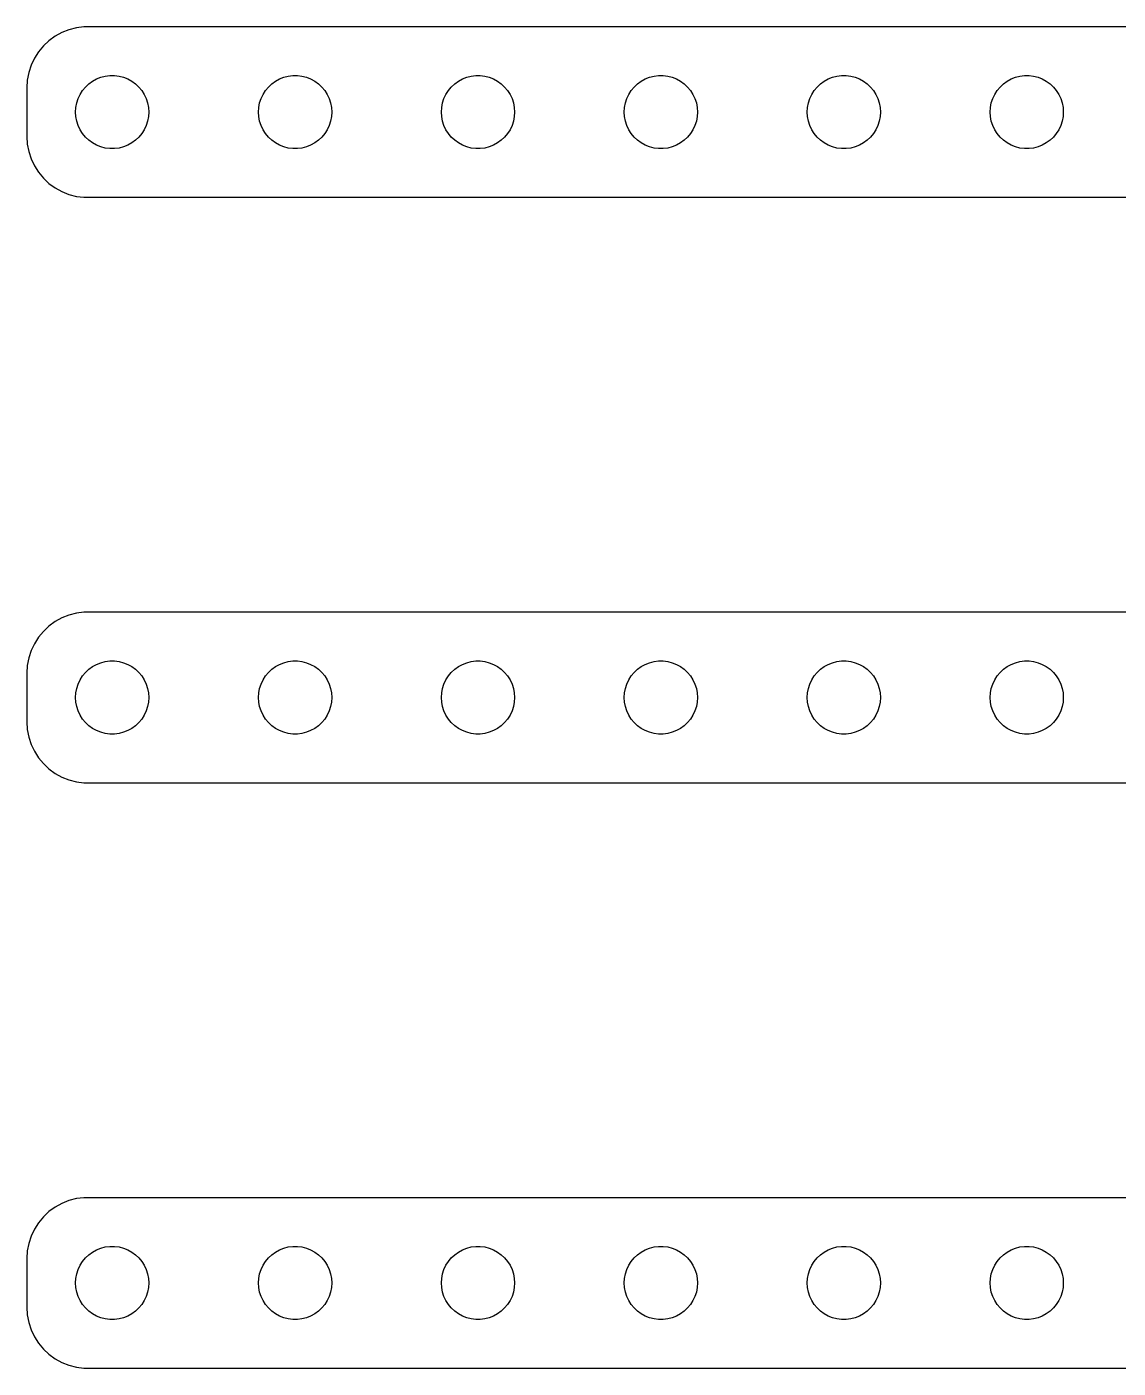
# Model space of a CAD drawing. Header units: metres. Extents: x -45 to 45, y 117 to 219.
# Drawn here: x -44.8 to 0, y 164.5 to 219.5 of the extents above; entities that cross this region are included whole.
import ezdxf

# ---------------------------------------------------------------- set-up
doc = ezdxf.new("R2010")
doc.units = ezdxf.units.M

msp = doc.modelspace()

# ---------------------------------------------------------------- linework, layer by layer
for p, q in [((-42.7184, 219.456), (-43.0225, 219.378)), ((-42.407, 219.495), (-42.7184, 219.456)), ((42.407, 219.495), (-42.407, 219.495)), ((-43.8436, 218.926), (-44.0724, 218.711)), ((-43.5896, 219.111), (-43.8436, 218.926)), ((-43.3144, 219.262), (-43.5896, 219.111)), ((-43.0225, 219.378), (-43.3144, 219.262)), ((-44.2725, 218.469), (-44.4408, 218.204)), ((-44.0724, 218.711), (-44.2725, 218.469)), ((-44.5744, 217.92), (-44.6714, 217.622)), ((-44.4408, 218.204), (-44.5744, 217.92)), ((-44.7303, 217.313), (-44.75, 217)), ((-44.6714, 217.622), (-44.7303, 217.313)), ((-42.2061, 217.156), (-42.0537, 217.266)), ((-42.0537, 217.266), (-41.8887, 217.357)), ((-41.8887, 217.357), (-41.7135, 217.427)), ((-41.7135, 217.427), (-41.5311, 217.473)), ((-41.5311, 217.473), (-41.3442, 217.497)), ((-41.3442, 217.497), (-41.1558, 217.497)), ((-41.1558, 217.497), (-40.9689, 217.473)), ((-40.9689, 217.473), (-40.7865, 217.427)), ((-40.7865, 217.427), (-40.6113, 217.357)), ((-40.6113, 217.357), (-40.4463, 217.266)), ((-40.4463, 217.266), (-40.2939, 217.156)), ((-34.7061, 217.156), (-34.5537, 217.266)), ((-34.5537, 217.266), (-34.3887, 217.357)), ((-34.3887, 217.357), (-34.2135, 217.427)), ((-34.2135, 217.427), (-34.0311, 217.473)), ((-34.0311, 217.473), (-33.8442, 217.497)), ((-33.8442, 217.497), (-33.6558, 217.497)), ((-33.6558, 217.497), (-33.4689, 217.473)), ((-33.4689, 217.473), (-33.2865, 217.427)), ((-33.2865, 217.427), (-33.1113, 217.357)), ((-33.1113, 217.357), (-32.9463, 217.266)), ((-32.9463, 217.266), (-32.7939, 217.156)), ((-27.2061, 217.156), (-27.0537, 217.266)), ((-27.0537, 217.266), (-26.8887, 217.357)), ((-26.8887, 217.357), (-26.7135, 217.427)), ((-26.7135, 217.427), (-26.5311, 217.473)), ((-26.5311, 217.473), (-26.3442, 217.497)), ((-26.3442, 217.497), (-26.1558, 217.497)), ((-26.1558, 217.497), (-25.9689, 217.473)), ((-25.9689, 217.473), (-25.7865, 217.427)), ((-25.7865, 217.427), (-25.6113, 217.357)), ((-25.6113, 217.357), (-25.4463, 217.266)), ((-25.4463, 217.266), (-25.2939, 217.156)), ((-19.7061, 217.156), (-19.5537, 217.266)), ((-19.5537, 217.266), (-19.3887, 217.357)), ((-19.3887, 217.357), (-19.2135, 217.427)), ((-19.2135, 217.427), (-19.0311, 217.473)), ((-19.0311, 217.473), (-18.8442, 217.497)), ((-18.8442, 217.497), (-18.6558, 217.497)), ((-18.6558, 217.497), (-18.4689, 217.473)), ((-18.4689, 217.473), (-18.2865, 217.427)), ((-18.2865, 217.427), (-18.1113, 217.357)), ((-18.1113, 217.357), (-17.9463, 217.266)), ((-17.9463, 217.266), (-17.7939, 217.156)), ((-12.2061, 217.156), (-12.0537, 217.266)), ((-12.0537, 217.266), (-11.8887, 217.357)), ((-11.8887, 217.357), (-11.7135, 217.427)), ((-11.7135, 217.427), (-11.5311, 217.473)), ((-11.5311, 217.473), (-11.3442, 217.497)), ((-11.3442, 217.497), (-11.1558, 217.497)), ((-11.1558, 217.497), (-10.9689, 217.473)), ((-10.9689, 217.473), (-10.7865, 217.427)), ((-10.7865, 217.427), (-10.6113, 217.357)), ((-10.6113, 217.357), (-10.4463, 217.266)), ((-10.4463, 217.266), (-10.2939, 217.156)), ((-4.70613, 217.156), (-4.55373, 217.266)), ((-4.55373, 217.266), (-4.38866, 217.357)), ((-4.38866, 217.357), (-4.21352, 217.427)), ((-4.21352, 217.427), (-4.03107, 217.473)), ((-4.03107, 217.473), (-3.84418, 217.497)), ((-3.84418, 217.497), (-3.65581, 217.497)), ((-3.65581, 217.497), (-3.46892, 217.473)), ((-3.46892, 217.473), (-3.28647, 217.427)), ((-3.28647, 217.427), (-3.11133, 217.357)), ((-3.11133, 217.357), (-2.94626, 217.266)), ((-2.94626, 217.266), (-2.79385, 217.156)), ((-44.75, 217), (-44.75, 215)), ((-42.6447, 216.552), (-42.5645, 216.723)), ((-42.5645, 216.723), (-42.4635, 216.882)), ((-42.4635, 216.882), (-42.3434, 217.027)), ((-42.3434, 217.027), (-42.2061, 217.156)), ((-40.2939, 217.156), (-40.1565, 217.027)), ((-40.1565, 217.027), (-40.0365, 216.882)), ((-40.0365, 216.882), (-39.9355, 216.723)), ((-39.9355, 216.723), (-39.8553, 216.552)), ((-35.1447, 216.552), (-35.0645, 216.723)), ((-35.0645, 216.723), (-34.9635, 216.882)), ((-34.9635, 216.882), (-34.8434, 217.027)), ((-34.8434, 217.027), (-34.7061, 217.156)), ((-32.7939, 217.156), (-32.6565, 217.027)), ((-32.6565, 217.027), (-32.5365, 216.882)), ((-32.5365, 216.882), (-32.4355, 216.723)), ((-32.4355, 216.723), (-32.3553, 216.552)), ((-27.6447, 216.552), (-27.5645, 216.723)), ((-27.5645, 216.723), (-27.4635, 216.882)), ((-27.4635, 216.882), (-27.3434, 217.027)), ((-27.3434, 217.027), (-27.2061, 217.156)), ((-25.2939, 217.156), (-25.1565, 217.027)), ((-25.1565, 217.027), (-25.0365, 216.882)), ((-25.0365, 216.882), (-24.9355, 216.723)), ((-24.9355, 216.723), (-24.8553, 216.552)), ((-20.1447, 216.552), (-20.0645, 216.723)), ((-20.0645, 216.723), (-19.9635, 216.882)), ((-19.9635, 216.882), (-19.8434, 217.027)), ((-19.8434, 217.027), (-19.7061, 217.156)), ((-17.7939, 217.156), (-17.6565, 217.027)), ((-17.6565, 217.027), (-17.5365, 216.882)), ((-17.5365, 216.882), (-17.4355, 216.723)), ((-17.4355, 216.723), (-17.3553, 216.552)), ((-12.6447, 216.552), (-12.5645, 216.723)), ((-12.5645, 216.723), (-12.4635, 216.882)), ((-12.4635, 216.882), (-12.3434, 217.027)), ((-12.3434, 217.027), (-12.2061, 217.156)), ((-10.2939, 217.156), (-10.1565, 217.027)), ((-10.1565, 217.027), (-10.0365, 216.882)), ((-10.0365, 216.882), (-9.93553, 216.723)), ((-9.93553, 216.723), (-9.85533, 216.552)), ((-5.14465, 216.552), (-5.06445, 216.723)), ((-5.06445, 216.723), (-4.96352, 216.882)), ((-4.96352, 216.882), (-4.84344, 217.027)), ((-4.84344, 217.027), (-4.70613, 217.156)), ((-2.79385, 217.156), (-2.65654, 217.027)), ((-2.65654, 217.027), (-2.53647, 216.882)), ((-2.53647, 216.882), (-2.43553, 216.723)), ((-2.43553, 216.723), (-2.35533, 216.552)), ((-42.75, 216), (-42.7382, 216.188)), ((-42.7382, 216.188), (-42.7029, 216.373)), ((-42.7029, 216.373), (-42.6447, 216.552)), ((-39.8553, 216.552), (-39.7971, 216.373)), ((-39.7971, 216.373), (-39.7618, 216.188)), ((-39.7618, 216.188), (-39.75, 216)), ((-35.25, 216), (-35.2382, 216.188)), ((-35.2382, 216.188), (-35.2029, 216.373)), ((-35.2029, 216.373), (-35.1447, 216.552)), ((-32.3553, 216.552), (-32.2971, 216.373)), ((-32.2971, 216.373), (-32.2618, 216.188)), ((-32.2618, 216.188), (-32.25, 216)), ((-27.75, 216), (-27.7382, 216.188)), ((-27.7382, 216.188), (-27.7029, 216.373)), ((-27.7029, 216.373), (-27.6447, 216.552)), ((-24.8553, 216.552), (-24.7971, 216.373)), ((-24.7971, 216.373), (-24.7618, 216.188)), ((-24.7618, 216.188), (-24.75, 216)), ((-20.25, 216), (-20.2382, 216.188)), ((-20.2382, 216.188), (-20.2029, 216.373)), ((-20.2029, 216.373), (-20.1447, 216.552)), ((-17.3553, 216.552), (-17.2971, 216.373)), ((-17.2971, 216.373), (-17.2618, 216.188)), ((-17.2618, 216.188), (-17.25, 216)), ((-12.75, 216), (-12.7382, 216.188)), ((-12.7382, 216.188), (-12.7029, 216.373)), ((-12.7029, 216.373), (-12.6447, 216.552)), ((-9.85533, 216.552), (-9.79712, 216.373)), ((-9.79712, 216.373), (-9.76183, 216.188)), ((-9.76183, 216.188), (-9.75, 216)), ((-5.25, 216), (-5.23816, 216.188)), ((-5.23816, 216.188), (-5.20287, 216.373)), ((-5.20287, 216.373), (-5.14465, 216.552)), ((-2.35533, 216.552), (-2.29712, 216.373)), ((-2.29712, 216.373), (-2.26183, 216.188)), ((-2.26183, 216.188), (-2.25, 216)), ((-42.7382, 215.812), (-42.75, 216)), ((-42.7029, 215.627), (-42.7382, 215.812)), ((-42.6447, 215.448), (-42.7029, 215.627)), ((-39.7971, 215.627), (-39.8553, 215.448)), ((-39.7618, 215.812), (-39.7971, 215.627)), ((-39.75, 216), (-39.7618, 215.812)), ((-35.2382, 215.812), (-35.25, 216)), ((-35.2029, 215.627), (-35.2382, 215.812)), ((-35.1447, 215.448), (-35.2029, 215.627)), ((-32.2971, 215.627), (-32.3553, 215.448)), ((-32.2618, 215.812), (-32.2971, 215.627)), ((-32.25, 216), (-32.2618, 215.812)), ((-27.7382, 215.812), (-27.75, 216)), ((-27.7029, 215.627), (-27.7382, 215.812)), ((-27.6447, 215.448), (-27.7029, 215.627)), ((-24.7971, 215.627), (-24.8553, 215.448)), ((-24.7618, 215.812), (-24.7971, 215.627)), ((-24.75, 216), (-24.7618, 215.812)), ((-20.2382, 215.812), (-20.25, 216)), ((-20.2029, 215.627), (-20.2382, 215.812)), ((-20.1447, 215.448), (-20.2029, 215.627)), ((-17.2971, 215.627), (-17.3553, 215.448)), ((-17.2618, 215.812), (-17.2971, 215.627)), ((-17.25, 216), (-17.2618, 215.812)), ((-12.7382, 215.812), (-12.75, 216)), ((-12.7029, 215.627), (-12.7382, 215.812)), ((-12.6447, 215.448), (-12.7029, 215.627)), ((-9.79712, 215.627), (-9.85533, 215.448)), ((-9.76183, 215.812), (-9.79712, 215.627)), ((-9.75, 216), (-9.76183, 215.812)), ((-5.23816, 215.812), (-5.25, 216)), ((-5.20287, 215.627), (-5.23816, 215.812)), ((-5.14465, 215.448), (-5.20287, 215.627)), ((-2.29712, 215.627), (-2.35533, 215.448)), ((-2.26183, 215.812), (-2.29712, 215.627)), ((-2.25, 216), (-2.26183, 215.812)), ((-42.5645, 215.277), (-42.6447, 215.448)), ((-42.4635, 215.118), (-42.5645, 215.277)), ((-42.3434, 214.973), (-42.4635, 215.118)), ((-40.0365, 215.118), (-40.1565, 214.973)), ((-39.9355, 215.277), (-40.0365, 215.118)), ((-39.8553, 215.448), (-39.9355, 215.277)), ((-35.0645, 215.277), (-35.1447, 215.448)), ((-34.9635, 215.118), (-35.0645, 215.277)), ((-34.8434, 214.973), (-34.9635, 215.118)), ((-32.5365, 215.118), (-32.6565, 214.973)), ((-32.4355, 215.277), (-32.5365, 215.118)), ((-32.3553, 215.448), (-32.4355, 215.277)), ((-27.5645, 215.277), (-27.6447, 215.448)), ((-27.4635, 215.118), (-27.5645, 215.277)), ((-27.3434, 214.973), (-27.4635, 215.118)), ((-25.0365, 215.118), (-25.1565, 214.973)), ((-24.9355, 215.277), (-25.0365, 215.118)), ((-24.8553, 215.448), (-24.9355, 215.277)), ((-20.0645, 215.277), (-20.1447, 215.448)), ((-19.9635, 215.118), (-20.0645, 215.277)), ((-19.8434, 214.973), (-19.9635, 215.118)), ((-17.5365, 215.118), (-17.6565, 214.973)), ((-17.4355, 215.277), (-17.5365, 215.118)), ((-17.3553, 215.448), (-17.4355, 215.277)), ((-12.5645, 215.277), (-12.6447, 215.448)), ((-12.4635, 215.118), (-12.5645, 215.277)), ((-12.3434, 214.973), (-12.4635, 215.118)), ((-10.0365, 215.118), (-10.1565, 214.973)), ((-9.93553, 215.277), (-10.0365, 215.118)), ((-9.85533, 215.448), (-9.93553, 215.277)), ((-5.06445, 215.277), (-5.14465, 215.448)), ((-4.96352, 215.118), (-5.06445, 215.277)), ((-4.84344, 214.973), (-4.96352, 215.118)), ((-2.53647, 215.118), (-2.65654, 214.973)), ((-2.43553, 215.277), (-2.53647, 215.118)), ((-2.35533, 215.448), (-2.43553, 215.277)), ((-44.75, 215), (-44.7303, 214.687)), ((-44.7303, 214.687), (-44.6714, 214.378)), ((-42.2061, 214.844), (-42.3434, 214.973)), ((-42.0537, 214.734), (-42.2061, 214.844)), ((-41.8887, 214.643), (-42.0537, 214.734)), ((-41.7135, 214.573), (-41.8887, 214.643)), ((-41.5311, 214.527), (-41.7135, 214.573)), ((-41.3442, 214.503), (-41.5311, 214.527)), ((-41.1558, 214.503), (-41.3442, 214.503)), ((-40.9689, 214.527), (-41.1558, 214.503)), ((-40.7865, 214.573), (-40.9689, 214.527)), ((-40.6113, 214.643), (-40.7865, 214.573)), ((-40.4463, 214.734), (-40.6113, 214.643)), ((-40.2939, 214.844), (-40.4463, 214.734)), ((-40.1565, 214.973), (-40.2939, 214.844)), ((-34.7061, 214.844), (-34.8434, 214.973)), ((-34.5537, 214.734), (-34.7061, 214.844)), ((-34.3887, 214.643), (-34.5537, 214.734)), ((-34.2135, 214.573), (-34.3887, 214.643)), ((-34.0311, 214.527), (-34.2135, 214.573)), ((-33.8442, 214.503), (-34.0311, 214.527)), ((-33.6558, 214.503), (-33.8442, 214.503)), ((-33.4689, 214.527), (-33.6558, 214.503)), ((-33.2865, 214.573), (-33.4689, 214.527)), ((-33.1113, 214.643), (-33.2865, 214.573)), ((-32.9463, 214.734), (-33.1113, 214.643)), ((-32.7939, 214.844), (-32.9463, 214.734)), ((-32.6565, 214.973), (-32.7939, 214.844)), ((-27.2061, 214.844), (-27.3434, 214.973)), ((-27.0537, 214.734), (-27.2061, 214.844)), ((-26.8887, 214.643), (-27.0537, 214.734)), ((-26.7135, 214.573), (-26.8887, 214.643)), ((-26.5311, 214.527), (-26.7135, 214.573)), ((-26.3442, 214.503), (-26.5311, 214.527)), ((-26.1558, 214.503), (-26.3442, 214.503)), ((-25.9689, 214.527), (-26.1558, 214.503)), ((-25.7865, 214.573), (-25.9689, 214.527)), ((-25.6113, 214.643), (-25.7865, 214.573)), ((-25.4463, 214.734), (-25.6113, 214.643)), ((-25.2939, 214.844), (-25.4463, 214.734)), ((-25.1565, 214.973), (-25.2939, 214.844)), ((-19.7061, 214.844), (-19.8434, 214.973)), ((-19.5537, 214.734), (-19.7061, 214.844)), ((-19.3887, 214.643), (-19.5537, 214.734)), ((-19.2135, 214.573), (-19.3887, 214.643)), ((-19.0311, 214.527), (-19.2135, 214.573)), ((-18.8442, 214.503), (-19.0311, 214.527)), ((-18.6558, 214.503), (-18.8442, 214.503)), ((-18.4689, 214.527), (-18.6558, 214.503)), ((-18.2865, 214.573), (-18.4689, 214.527)), ((-18.1113, 214.643), (-18.2865, 214.573)), ((-17.9463, 214.734), (-18.1113, 214.643)), ((-17.7939, 214.844), (-17.9463, 214.734)), ((-17.6565, 214.973), (-17.7939, 214.844)), ((-12.2061, 214.844), (-12.3434, 214.973)), ((-12.0537, 214.734), (-12.2061, 214.844)), ((-11.8887, 214.643), (-12.0537, 214.734)), ((-11.7135, 214.573), (-11.8887, 214.643)), ((-11.5311, 214.527), (-11.7135, 214.573)), ((-11.3442, 214.503), (-11.5311, 214.527)), ((-11.1558, 214.503), (-11.3442, 214.503)), ((-10.9689, 214.527), (-11.1558, 214.503)), ((-10.7865, 214.573), (-10.9689, 214.527)), ((-10.6113, 214.643), (-10.7865, 214.573)), ((-10.4463, 214.734), (-10.6113, 214.643)), ((-10.2939, 214.844), (-10.4463, 214.734)), ((-10.1565, 214.973), (-10.2939, 214.844)), ((-4.70613, 214.844), (-4.84344, 214.973)), ((-4.55373, 214.734), (-4.70613, 214.844)), ((-4.38866, 214.643), (-4.55373, 214.734)), ((-4.21352, 214.573), (-4.38866, 214.643)), ((-4.03107, 214.527), (-4.21352, 214.573)), ((-3.84418, 214.503), (-4.03107, 214.527)), ((-3.65581, 214.503), (-3.84418, 214.503)), ((-3.46892, 214.527), (-3.65581, 214.503)), ((-3.28647, 214.573), (-3.46892, 214.527)), ((-3.11133, 214.643), (-3.28647, 214.573)), ((-2.94626, 214.734), (-3.11133, 214.643)), ((-2.79385, 214.844), (-2.94626, 214.734)), ((-2.65654, 214.973), (-2.79385, 214.844)), ((-44.6714, 214.378), (-44.5744, 214.08)), ((-44.5744, 214.08), (-44.4408, 213.796)), ((-44.4408, 213.796), (-44.2725, 213.531)), ((-44.2725, 213.531), (-44.0724, 213.289)), ((-44.0724, 213.289), (-43.8436, 213.074)), ((-43.8436, 213.074), (-43.5896, 212.889)), ((-43.5896, 212.889), (-43.3144, 212.738)), ((-43.3144, 212.738), (-43.0225, 212.622)), ((-43.0225, 212.622), (-42.7184, 212.544)), ((-42.7184, 212.544), (-42.407, 212.505)), ((-42.407, 212.505), (42.407, 212.505)), ((-43.3144, 195.262), (-43.5896, 195.111)), ((-43.0225, 195.378), (-43.3144, 195.262)), ((-42.7184, 195.456), (-43.0225, 195.378)), ((-42.407, 195.495), (-42.7184, 195.456)), ((42.407, 195.495), (-42.407, 195.495)), ((-44.0724, 194.711), (-44.2725, 194.469)), ((-43.8436, 194.926), (-44.0724, 194.711)), ((-43.5896, 195.111), (-43.8436, 194.926)), ((-44.4408, 194.204), (-44.5744, 193.92)), ((-44.2725, 194.469), (-44.4408, 194.204)), ((-44.6714, 193.622), (-44.7303, 193.313)), ((-44.5744, 193.92), (-44.6714, 193.622)), ((-44.7303, 193.313), (-44.75, 193)), ((-42.4635, 192.882), (-42.3434, 193.027)), ((-42.3434, 193.027), (-42.2061, 193.156)), ((-42.2061, 193.156), (-42.0537, 193.266)), ((-42.0537, 193.266), (-41.8887, 193.357)), ((-41.8887, 193.357), (-41.7135, 193.427)), ((-41.7135, 193.427), (-41.5311, 193.473)), ((-41.5311, 193.473), (-41.3442, 193.497)), ((-41.3442, 193.497), (-41.1558, 193.497)), ((-41.1558, 193.497), (-40.9689, 193.473)), ((-40.9689, 193.473), (-40.7865, 193.427)), ((-40.7865, 193.427), (-40.6113, 193.357)), ((-40.6113, 193.357), (-40.4463, 193.266)), ((-40.4463, 193.266), (-40.2939, 193.156)), ((-40.2939, 193.156), (-40.1565, 193.027)), ((-40.1565, 193.027), (-40.0365, 192.882)), ((-34.9635, 192.882), (-34.8434, 193.027)), ((-34.8434, 193.027), (-34.7061, 193.156)), ((-34.7061, 193.156), (-34.5537, 193.266)), ((-34.5537, 193.266), (-34.3887, 193.357)), ((-34.3887, 193.357), (-34.2135, 193.427)), ((-34.2135, 193.427), (-34.0311, 193.473)), ((-34.0311, 193.473), (-33.8442, 193.497)), ((-33.8442, 193.497), (-33.6558, 193.497)), ((-33.6558, 193.497), (-33.4689, 193.473)), ((-33.4689, 193.473), (-33.2865, 193.427)), ((-33.2865, 193.427), (-33.1113, 193.357)), ((-33.1113, 193.357), (-32.9463, 193.266)), ((-32.9463, 193.266), (-32.7939, 193.156)), ((-32.7939, 193.156), (-32.6565, 193.027)), ((-32.6565, 193.027), (-32.5365, 192.882)), ((-27.4635, 192.882), (-27.3434, 193.027)), ((-27.3434, 193.027), (-27.2061, 193.156)), ((-27.2061, 193.156), (-27.0537, 193.266)), ((-27.0537, 193.266), (-26.8887, 193.357)), ((-26.8887, 193.357), (-26.7135, 193.427)), ((-26.7135, 193.427), (-26.5311, 193.473)), ((-26.5311, 193.473), (-26.3442, 193.497)), ((-26.3442, 193.497), (-26.1558, 193.497)), ((-26.1558, 193.497), (-25.9689, 193.473)), ((-25.9689, 193.473), (-25.7865, 193.427)), ((-25.7865, 193.427), (-25.6113, 193.357)), ((-25.6113, 193.357), (-25.4463, 193.266)), ((-25.4463, 193.266), (-25.2939, 193.156)), ((-25.2939, 193.156), (-25.1565, 193.027)), ((-25.1565, 193.027), (-25.0365, 192.882)), ((-19.9635, 192.882), (-19.8434, 193.027)), ((-19.8434, 193.027), (-19.7061, 193.156)), ((-19.7061, 193.156), (-19.5537, 193.266)), ((-19.5537, 193.266), (-19.3887, 193.357)), ((-19.3887, 193.357), (-19.2135, 193.427)), ((-19.2135, 193.427), (-19.0311, 193.473)), ((-19.0311, 193.473), (-18.8442, 193.497)), ((-18.8442, 193.497), (-18.6558, 193.497)), ((-18.6558, 193.497), (-18.4689, 193.473)), ((-18.4689, 193.473), (-18.2865, 193.427)), ((-18.2865, 193.427), (-18.1113, 193.357)), ((-18.1113, 193.357), (-17.9463, 193.266)), ((-17.9463, 193.266), (-17.7939, 193.156)), ((-17.7939, 193.156), (-17.6565, 193.027)), ((-17.6565, 193.027), (-17.5365, 192.882)), ((-12.4635, 192.882), (-12.3434, 193.027)), ((-12.3434, 193.027), (-12.2061, 193.156)), ((-12.2061, 193.156), (-12.0537, 193.266)), ((-12.0537, 193.266), (-11.8887, 193.357)), ((-11.8887, 193.357), (-11.7135, 193.427)), ((-11.7135, 193.427), (-11.5311, 193.473)), ((-11.5311, 193.473), (-11.3442, 193.497)), ((-11.3442, 193.497), (-11.1558, 193.497)), ((-11.1558, 193.497), (-10.9689, 193.473)), ((-10.9689, 193.473), (-10.7865, 193.427)), ((-10.7865, 193.427), (-10.6113, 193.357)), ((-10.6113, 193.357), (-10.4463, 193.266)), ((-10.4463, 193.266), (-10.2939, 193.156)), ((-10.2939, 193.156), (-10.1565, 193.027)), ((-10.1565, 193.027), (-10.0365, 192.882)), ((-4.96352, 192.882), (-4.84344, 193.027)), ((-4.84344, 193.027), (-4.70613, 193.156)), ((-4.70613, 193.156), (-4.55373, 193.266)), ((-4.55373, 193.266), (-4.38866, 193.357)), ((-4.38866, 193.357), (-4.21352, 193.427)), ((-4.21352, 193.427), (-4.03107, 193.473)), ((-4.03107, 193.473), (-3.84418, 193.497)), ((-3.84418, 193.497), (-3.65581, 193.497)), ((-3.65581, 193.497), (-3.46892, 193.473)), ((-3.46892, 193.473), (-3.28647, 193.427)), ((-3.28647, 193.427), (-3.11133, 193.357)), ((-3.11133, 193.357), (-2.94626, 193.266)), ((-2.94626, 193.266), (-2.79385, 193.156)), ((-2.79385, 193.156), (-2.65654, 193.027)), ((-2.65654, 193.027), (-2.53647, 192.882)), ((-44.75, 193), (-44.75, 191)), ((-42.7029, 192.373), (-42.6447, 192.552)), ((-42.6447, 192.552), (-42.5645, 192.723)), ((-42.5645, 192.723), (-42.4635, 192.882)), ((-40.0365, 192.882), (-39.9355, 192.723)), ((-39.9355, 192.723), (-39.8553, 192.552)), ((-39.8553, 192.552), (-39.7971, 192.373)), ((-35.2029, 192.373), (-35.1447, 192.552)), ((-35.1447, 192.552), (-35.0645, 192.723)), ((-35.0645, 192.723), (-34.9635, 192.882)), ((-32.5365, 192.882), (-32.4355, 192.723)), ((-32.4355, 192.723), (-32.3553, 192.552)), ((-32.3553, 192.552), (-32.2971, 192.373)), ((-27.7029, 192.373), (-27.6447, 192.552)), ((-27.6447, 192.552), (-27.5645, 192.723)), ((-27.5645, 192.723), (-27.4635, 192.882)), ((-25.0365, 192.882), (-24.9355, 192.723)), ((-24.9355, 192.723), (-24.8553, 192.552)), ((-24.8553, 192.552), (-24.7971, 192.373)), ((-20.2029, 192.373), (-20.1447, 192.552)), ((-20.1447, 192.552), (-20.0645, 192.723)), ((-20.0645, 192.723), (-19.9635, 192.882)), ((-17.5365, 192.882), (-17.4355, 192.723)), ((-17.4355, 192.723), (-17.3553, 192.552)), ((-17.3553, 192.552), (-17.2971, 192.373)), ((-12.7029, 192.373), (-12.6447, 192.552)), ((-12.6447, 192.552), (-12.5645, 192.723)), ((-12.5645, 192.723), (-12.4635, 192.882)), ((-10.0365, 192.882), (-9.93553, 192.723)), ((-9.93553, 192.723), (-9.85533, 192.552)), ((-9.85533, 192.552), (-9.79712, 192.373)), ((-5.20287, 192.373), (-5.14465, 192.552)), ((-5.14465, 192.552), (-5.06445, 192.723)), ((-5.06445, 192.723), (-4.96352, 192.882)), ((-2.53647, 192.882), (-2.43553, 192.723)), ((-2.43553, 192.723), (-2.35533, 192.552)), ((-2.35533, 192.552), (-2.29712, 192.373)), ((-42.75, 192), (-42.7382, 192.188)), ((-42.7382, 191.812), (-42.75, 192)), ((-42.7382, 192.188), (-42.7029, 192.373)), ((-39.7971, 192.373), (-39.7618, 192.188)), ((-39.7618, 192.188), (-39.75, 192)), ((-39.75, 192), (-39.7618, 191.812)), ((-35.25, 192), (-35.2382, 192.188)), ((-35.2382, 191.812), (-35.25, 192)), ((-35.2382, 192.188), (-35.2029, 192.373)), ((-32.2971, 192.373), (-32.2618, 192.188)), ((-32.2618, 192.188), (-32.25, 192)), ((-32.25, 192), (-32.2618, 191.812)), ((-27.75, 192), (-27.7382, 192.188)), ((-27.7382, 191.812), (-27.75, 192)), ((-27.7382, 192.188), (-27.7029, 192.373)), ((-24.7971, 192.373), (-24.7618, 192.188)), ((-24.7618, 192.188), (-24.75, 192)), ((-24.75, 192), (-24.7618, 191.812)), ((-20.25, 192), (-20.2382, 192.188)), ((-20.2382, 191.812), (-20.25, 192)), ((-20.2382, 192.188), (-20.2029, 192.373)), ((-17.2971, 192.373), (-17.2618, 192.188)), ((-17.2618, 192.188), (-17.25, 192)), ((-17.25, 192), (-17.2618, 191.812)), ((-12.75, 192), (-12.7382, 192.188)), ((-12.7382, 191.812), (-12.75, 192)), ((-12.7382, 192.188), (-12.7029, 192.373)), ((-9.79712, 192.373), (-9.76183, 192.188)), ((-9.76183, 192.188), (-9.75, 192)), ((-9.75, 192), (-9.76183, 191.812)), ((-5.25, 192), (-5.23816, 192.188)), ((-5.23816, 191.812), (-5.25, 192)), ((-5.23816, 192.188), (-5.20287, 192.373)), ((-2.29712, 192.373), (-2.26183, 192.188)), ((-2.26183, 192.188), (-2.25, 192)), ((-2.25, 192), (-2.26183, 191.812)), ((-42.7029, 191.627), (-42.7382, 191.812)), ((-42.6447, 191.448), (-42.7029, 191.627)), ((-42.5645, 191.277), (-42.6447, 191.448)), ((-39.8553, 191.448), (-39.9355, 191.277)), ((-39.7971, 191.627), (-39.8553, 191.448)), ((-39.7618, 191.812), (-39.7971, 191.627)), ((-35.2029, 191.627), (-35.2382, 191.812)), ((-35.1447, 191.448), (-35.2029, 191.627)), ((-35.0645, 191.277), (-35.1447, 191.448)), ((-32.3553, 191.448), (-32.4355, 191.277)), ((-32.2971, 191.627), (-32.3553, 191.448)), ((-32.2618, 191.812), (-32.2971, 191.627)), ((-27.7029, 191.627), (-27.7382, 191.812)), ((-27.6447, 191.448), (-27.7029, 191.627)), ((-27.5645, 191.277), (-27.6447, 191.448)), ((-24.8553, 191.448), (-24.9355, 191.277)), ((-24.7971, 191.627), (-24.8553, 191.448)), ((-24.7618, 191.812), (-24.7971, 191.627)), ((-20.2029, 191.627), (-20.2382, 191.812)), ((-20.1447, 191.448), (-20.2029, 191.627)), ((-20.0645, 191.277), (-20.1447, 191.448)), ((-17.3553, 191.448), (-17.4355, 191.277)), ((-17.2971, 191.627), (-17.3553, 191.448)), ((-17.2618, 191.812), (-17.2971, 191.627)), ((-12.7029, 191.627), (-12.7382, 191.812)), ((-12.6447, 191.448), (-12.7029, 191.627)), ((-12.5645, 191.277), (-12.6447, 191.448)), ((-9.85533, 191.448), (-9.93553, 191.277)), ((-9.79712, 191.627), (-9.85533, 191.448)), ((-9.76183, 191.812), (-9.79712, 191.627)), ((-5.20287, 191.627), (-5.23816, 191.812)), ((-5.14465, 191.448), (-5.20287, 191.627)), ((-5.06445, 191.277), (-5.14465, 191.448)), ((-2.35533, 191.448), (-2.43553, 191.277)), ((-2.29712, 191.627), (-2.35533, 191.448)), ((-2.26183, 191.812), (-2.29712, 191.627)), ((-44.75, 191), (-44.7303, 190.687)), ((-42.4635, 191.118), (-42.5645, 191.277)), ((-42.3434, 190.973), (-42.4635, 191.118)), ((-42.2061, 190.844), (-42.3434, 190.973)), ((-42.0537, 190.734), (-42.2061, 190.844)), ((-40.2939, 190.844), (-40.4463, 190.734)), ((-40.1565, 190.973), (-40.2939, 190.844)), ((-40.0365, 191.118), (-40.1565, 190.973)), ((-39.9355, 191.277), (-40.0365, 191.118)), ((-34.9635, 191.118), (-35.0645, 191.277)), ((-34.8434, 190.973), (-34.9635, 191.118)), ((-34.7061, 190.844), (-34.8434, 190.973)), ((-34.5537, 190.734), (-34.7061, 190.844)), ((-32.7939, 190.844), (-32.9463, 190.734)), ((-32.6565, 190.973), (-32.7939, 190.844)), ((-32.5365, 191.118), (-32.6565, 190.973)), ((-32.4355, 191.277), (-32.5365, 191.118)), ((-27.4635, 191.118), (-27.5645, 191.277)), ((-27.3434, 190.973), (-27.4635, 191.118)), ((-27.2061, 190.844), (-27.3434, 190.973)), ((-27.0537, 190.734), (-27.2061, 190.844)), ((-25.2939, 190.844), (-25.4463, 190.734)), ((-25.1565, 190.973), (-25.2939, 190.844)), ((-25.0365, 191.118), (-25.1565, 190.973)), ((-24.9355, 191.277), (-25.0365, 191.118)), ((-19.9635, 191.118), (-20.0645, 191.277)), ((-19.8434, 190.973), (-19.9635, 191.118)), ((-19.7061, 190.844), (-19.8434, 190.973)), ((-19.5537, 190.734), (-19.7061, 190.844)), ((-17.7939, 190.844), (-17.9463, 190.734)), ((-17.6565, 190.973), (-17.7939, 190.844)), ((-17.5365, 191.118), (-17.6565, 190.973)), ((-17.4355, 191.277), (-17.5365, 191.118)), ((-12.4635, 191.118), (-12.5645, 191.277)), ((-12.3434, 190.973), (-12.4635, 191.118)), ((-12.2061, 190.844), (-12.3434, 190.973)), ((-12.0537, 190.734), (-12.2061, 190.844)), ((-10.2939, 190.844), (-10.4463, 190.734)), ((-10.1565, 190.973), (-10.2939, 190.844)), ((-10.0365, 191.118), (-10.1565, 190.973)), ((-9.93553, 191.277), (-10.0365, 191.118)), ((-4.96352, 191.118), (-5.06445, 191.277)), ((-4.84344, 190.973), (-4.96352, 191.118)), ((-4.70613, 190.844), (-4.84344, 190.973)), ((-4.55373, 190.734), (-4.70613, 190.844)), ((-2.79385, 190.844), (-2.94626, 190.734)), ((-2.65654, 190.973), (-2.79385, 190.844)), ((-2.53647, 191.118), (-2.65654, 190.973)), ((-2.43553, 191.277), (-2.53647, 191.118)), ((-44.7303, 190.687), (-44.6714, 190.378)), ((-44.6714, 190.378), (-44.5744, 190.08)), ((-41.8887, 190.643), (-42.0537, 190.734)), ((-41.7135, 190.573), (-41.8887, 190.643)), ((-41.5311, 190.527), (-41.7135, 190.573)), ((-41.3442, 190.503), (-41.5311, 190.527)), ((-41.1558, 190.503), (-41.3442, 190.503)), ((-40.9689, 190.527), (-41.1558, 190.503)), ((-40.7865, 190.573), (-40.9689, 190.527)), ((-40.6113, 190.643), (-40.7865, 190.573)), ((-40.4463, 190.734), (-40.6113, 190.643)), ((-34.3887, 190.643), (-34.5537, 190.734)), ((-34.2135, 190.573), (-34.3887, 190.643)), ((-34.0311, 190.527), (-34.2135, 190.573)), ((-33.8442, 190.503), (-34.0311, 190.527)), ((-33.6558, 190.503), (-33.8442, 190.503)), ((-33.4689, 190.527), (-33.6558, 190.503)), ((-33.2865, 190.573), (-33.4689, 190.527)), ((-33.1113, 190.643), (-33.2865, 190.573)), ((-32.9463, 190.734), (-33.1113, 190.643)), ((-26.8887, 190.643), (-27.0537, 190.734)), ((-26.7135, 190.573), (-26.8887, 190.643)), ((-26.5311, 190.527), (-26.7135, 190.573)), ((-26.3442, 190.503), (-26.5311, 190.527)), ((-26.1558, 190.503), (-26.3442, 190.503)), ((-25.9689, 190.527), (-26.1558, 190.503)), ((-25.7865, 190.573), (-25.9689, 190.527)), ((-25.6113, 190.643), (-25.7865, 190.573)), ((-25.4463, 190.734), (-25.6113, 190.643)), ((-19.3887, 190.643), (-19.5537, 190.734)), ((-19.2135, 190.573), (-19.3887, 190.643)), ((-19.0311, 190.527), (-19.2135, 190.573)), ((-18.8442, 190.503), (-19.0311, 190.527)), ((-18.6558, 190.503), (-18.8442, 190.503)), ((-18.4689, 190.527), (-18.6558, 190.503)), ((-18.2865, 190.573), (-18.4689, 190.527)), ((-18.1113, 190.643), (-18.2865, 190.573)), ((-17.9463, 190.734), (-18.1113, 190.643)), ((-11.8887, 190.643), (-12.0537, 190.734)), ((-11.7135, 190.573), (-11.8887, 190.643)), ((-11.5311, 190.527), (-11.7135, 190.573)), ((-11.3442, 190.503), (-11.5311, 190.527)), ((-11.1558, 190.503), (-11.3442, 190.503)), ((-10.9689, 190.527), (-11.1558, 190.503)), ((-10.7865, 190.573), (-10.9689, 190.527)), ((-10.6113, 190.643), (-10.7865, 190.573)), ((-10.4463, 190.734), (-10.6113, 190.643)), ((-4.38866, 190.643), (-4.55373, 190.734)), ((-4.21352, 190.573), (-4.38866, 190.643)), ((-4.03107, 190.527), (-4.21352, 190.573)), ((-3.84418, 190.503), (-4.03107, 190.527)), ((-3.65581, 190.503), (-3.84418, 190.503)), ((-3.46892, 190.527), (-3.65581, 190.503)), ((-3.28647, 190.573), (-3.46892, 190.527)), ((-3.11133, 190.643), (-3.28647, 190.573)), ((-2.94626, 190.734), (-3.11133, 190.643)), ((-44.5744, 190.08), (-44.4408, 189.796)), ((-44.4408, 189.796), (-44.2725, 189.531)), ((-44.2725, 189.531), (-44.0724, 189.289)), ((-44.0724, 189.289), (-43.8436, 189.074)), ((-43.8436, 189.074), (-43.5896, 188.889)), ((-43.5896, 188.889), (-43.3144, 188.738)), ((-43.3144, 188.738), (-43.0225, 188.622)), ((-43.0225, 188.622), (-42.7184, 188.544)), ((-42.7184, 188.544), (-42.407, 188.505)), ((-42.407, 188.505), (42.407, 188.505)), ((-43.5896, 171.111), (-43.8436, 170.926)), ((-43.3144, 171.262), (-43.5896, 171.111)), ((-43.0225, 171.378), (-43.3144, 171.262)), ((-42.7184, 171.456), (-43.0225, 171.378)), ((-42.407, 171.495), (-42.7184, 171.456)), ((42.407, 171.495), (-42.407, 171.495)), ((-44.0724, 170.711), (-44.2725, 170.469)), ((-43.8436, 170.926), (-44.0724, 170.711)), ((-44.5744, 169.92), (-44.6714, 169.622)), ((-44.4408, 170.204), (-44.5744, 169.92)), ((-44.2725, 170.469), (-44.4408, 170.204)), ((-44.6714, 169.622), (-44.7303, 169.313)), ((-41.8887, 169.357), (-41.7135, 169.427)), ((-41.7135, 169.427), (-41.5311, 169.473)), ((-41.5311, 169.473), (-41.3442, 169.497)), ((-41.3442, 169.497), (-41.1558, 169.497)), ((-41.1558, 169.497), (-40.9689, 169.473)), ((-40.9689, 169.473), (-40.7865, 169.427)), ((-40.7865, 169.427), (-40.6113, 169.357)), ((-34.3887, 169.357), (-34.2135, 169.427)), ((-34.2135, 169.427), (-34.0311, 169.473)), ((-34.0311, 169.473), (-33.8442, 169.497)), ((-33.8442, 169.497), (-33.6558, 169.497)), ((-33.6558, 169.497), (-33.4689, 169.473)), ((-33.4689, 169.473), (-33.2865, 169.427)), ((-33.2865, 169.427), (-33.1113, 169.357)), ((-26.8887, 169.357), (-26.7135, 169.427)), ((-26.7135, 169.427), (-26.5311, 169.473)), ((-26.5311, 169.473), (-26.3442, 169.497)), ((-26.3442, 169.497), (-26.1558, 169.497)), ((-26.1558, 169.497), (-25.9689, 169.473)), ((-25.9689, 169.473), (-25.7865, 169.427)), ((-25.7865, 169.427), (-25.6113, 169.357)), ((-19.3887, 169.357), (-19.2135, 169.427)), ((-19.2135, 169.427), (-19.0311, 169.473)), ((-19.0311, 169.473), (-18.8442, 169.497)), ((-18.8442, 169.497), (-18.6558, 169.497)), ((-18.6558, 169.497), (-18.4689, 169.473)), ((-18.4689, 169.473), (-18.2865, 169.427)), ((-18.2865, 169.427), (-18.1113, 169.357)), ((-11.8887, 169.357), (-11.7135, 169.427)), ((-11.7135, 169.427), (-11.5311, 169.473)), ((-11.5311, 169.473), (-11.3442, 169.497)), ((-11.3442, 169.497), (-11.1558, 169.497)), ((-11.1558, 169.497), (-10.9689, 169.473)), ((-10.9689, 169.473), (-10.7865, 169.427)), ((-10.7865, 169.427), (-10.6113, 169.357)), ((-4.38866, 169.357), (-4.21352, 169.427)), ((-4.21352, 169.427), (-4.03107, 169.473)), ((-4.03107, 169.473), (-3.84418, 169.497)), ((-3.84418, 169.497), (-3.65581, 169.497)), ((-3.65581, 169.497), (-3.46892, 169.473)), ((-3.46892, 169.473), (-3.28647, 169.427)), ((-3.28647, 169.427), (-3.11133, 169.357)), ((-44.7303, 169.313), (-44.75, 169)), ((-44.75, 169), (-44.75, 167)), ((-42.5645, 168.723), (-42.4635, 168.882)), ((-42.4635, 168.882), (-42.3434, 169.027)), ((-42.3434, 169.027), (-42.2061, 169.156)), ((-42.2061, 169.156), (-42.0537, 169.266)), ((-42.0537, 169.266), (-41.8887, 169.357)), ((-40.6113, 169.357), (-40.4463, 169.266)), ((-40.4463, 169.266), (-40.2939, 169.156)), ((-40.2939, 169.156), (-40.1565, 169.027)), ((-40.1565, 169.027), (-40.0365, 168.882)), ((-40.0365, 168.882), (-39.9355, 168.723)), ((-35.0645, 168.723), (-34.9635, 168.882)), ((-34.9635, 168.882), (-34.8434, 169.027)), ((-34.8434, 169.027), (-34.7061, 169.156)), ((-34.7061, 169.156), (-34.5537, 169.266)), ((-34.5537, 169.266), (-34.3887, 169.357)), ((-33.1113, 169.357), (-32.9463, 169.266)), ((-32.9463, 169.266), (-32.7939, 169.156)), ((-32.7939, 169.156), (-32.6565, 169.027)), ((-32.6565, 169.027), (-32.5365, 168.882)), ((-32.5365, 168.882), (-32.4355, 168.723)), ((-27.5645, 168.723), (-27.4635, 168.882)), ((-27.4635, 168.882), (-27.3434, 169.027)), ((-27.3434, 169.027), (-27.2061, 169.156)), ((-27.2061, 169.156), (-27.0537, 169.266)), ((-27.0537, 169.266), (-26.8887, 169.357)), ((-25.6113, 169.357), (-25.4463, 169.266)), ((-25.4463, 169.266), (-25.2939, 169.156)), ((-25.2939, 169.156), (-25.1565, 169.027)), ((-25.1565, 169.027), (-25.0365, 168.882)), ((-25.0365, 168.882), (-24.9355, 168.723)), ((-20.0645, 168.723), (-19.9635, 168.882)), ((-19.9635, 168.882), (-19.8434, 169.027)), ((-19.8434, 169.027), (-19.7061, 169.156)), ((-19.7061, 169.156), (-19.5537, 169.266)), ((-19.5537, 169.266), (-19.3887, 169.357)), ((-18.1113, 169.357), (-17.9463, 169.266)), ((-17.9463, 169.266), (-17.7939, 169.156)), ((-17.7939, 169.156), (-17.6565, 169.027)), ((-17.6565, 169.027), (-17.5365, 168.882)), ((-17.5365, 168.882), (-17.4355, 168.723)), ((-12.5645, 168.723), (-12.4635, 168.882)), ((-12.4635, 168.882), (-12.3434, 169.027)), ((-12.3434, 169.027), (-12.2061, 169.156)), ((-12.2061, 169.156), (-12.0537, 169.266)), ((-12.0537, 169.266), (-11.8887, 169.357)), ((-10.6113, 169.357), (-10.4463, 169.266)), ((-10.4463, 169.266), (-10.2939, 169.156)), ((-10.2939, 169.156), (-10.1565, 169.027)), ((-10.1565, 169.027), (-10.0365, 168.882)), ((-10.0365, 168.882), (-9.93553, 168.723)), ((-5.06445, 168.723), (-4.96352, 168.882)), ((-4.96352, 168.882), (-4.84344, 169.027)), ((-4.84344, 169.027), (-4.70613, 169.156)), ((-4.70613, 169.156), (-4.55373, 169.266)), ((-4.55373, 169.266), (-4.38866, 169.357)), ((-3.11133, 169.357), (-2.94626, 169.266)), ((-2.94626, 169.266), (-2.79385, 169.156)), ((-2.79385, 169.156), (-2.65654, 169.027)), ((-2.65654, 169.027), (-2.53647, 168.882)), ((-2.53647, 168.882), (-2.43553, 168.723)), ((-42.7382, 168.188), (-42.7029, 168.373)), ((-42.7029, 168.373), (-42.6447, 168.552)), ((-42.6447, 168.552), (-42.5645, 168.723)), ((-39.9355, 168.723), (-39.8553, 168.552)), ((-39.8553, 168.552), (-39.7971, 168.373)), ((-39.7971, 168.373), (-39.7618, 168.188)), ((-35.2382, 168.188), (-35.2029, 168.373)), ((-35.2029, 168.373), (-35.1447, 168.552)), ((-35.1447, 168.552), (-35.0645, 168.723)), ((-32.4355, 168.723), (-32.3553, 168.552)), ((-32.3553, 168.552), (-32.2971, 168.373)), ((-32.2971, 168.373), (-32.2618, 168.188)), ((-27.7382, 168.188), (-27.7029, 168.373)), ((-27.7029, 168.373), (-27.6447, 168.552)), ((-27.6447, 168.552), (-27.5645, 168.723)), ((-24.9355, 168.723), (-24.8553, 168.552)), ((-24.8553, 168.552), (-24.7971, 168.373)), ((-24.7971, 168.373), (-24.7618, 168.188)), ((-20.2382, 168.188), (-20.2029, 168.373)), ((-20.2029, 168.373), (-20.1447, 168.552)), ((-20.1447, 168.552), (-20.0645, 168.723)), ((-17.4355, 168.723), (-17.3553, 168.552)), ((-17.3553, 168.552), (-17.2971, 168.373)), ((-17.2971, 168.373), (-17.2618, 168.188)), ((-12.7382, 168.188), (-12.7029, 168.373)), ((-12.7029, 168.373), (-12.6447, 168.552)), ((-12.6447, 168.552), (-12.5645, 168.723)), ((-9.93553, 168.723), (-9.85533, 168.552)), ((-9.85533, 168.552), (-9.79712, 168.373)), ((-9.79712, 168.373), (-9.76183, 168.188)), ((-5.23816, 168.188), (-5.20287, 168.373)), ((-5.20287, 168.373), (-5.14465, 168.552)), ((-5.14465, 168.552), (-5.06445, 168.723)), ((-2.43553, 168.723), (-2.35533, 168.552)), ((-2.35533, 168.552), (-2.29712, 168.373)), ((-2.29712, 168.373), (-2.26183, 168.188)), ((-42.75, 168), (-42.7382, 168.188)), ((-42.7382, 167.812), (-42.75, 168)), ((-42.7029, 167.627), (-42.7382, 167.812)), ((-39.7618, 167.812), (-39.7971, 167.627)), ((-39.7618, 168.188), (-39.75, 168)), ((-39.75, 168), (-39.7618, 167.812)), ((-35.25, 168), (-35.2382, 168.188)), ((-35.2382, 167.812), (-35.25, 168)), ((-35.2029, 167.627), (-35.2382, 167.812)), ((-32.2618, 167.812), (-32.2971, 167.627)), ((-32.2618, 168.188), (-32.25, 168)), ((-32.25, 168), (-32.2618, 167.812)), ((-27.75, 168), (-27.7382, 168.188)), ((-27.7382, 167.812), (-27.75, 168)), ((-27.7029, 167.627), (-27.7382, 167.812)), ((-24.7618, 167.812), (-24.7971, 167.627)), ((-24.7618, 168.188), (-24.75, 168)), ((-24.75, 168), (-24.7618, 167.812)), ((-20.25, 168), (-20.2382, 168.188)), ((-20.2382, 167.812), (-20.25, 168)), ((-20.2029, 167.627), (-20.2382, 167.812)), ((-17.2618, 167.812), (-17.2971, 167.627)), ((-17.2618, 168.188), (-17.25, 168)), ((-17.25, 168), (-17.2618, 167.812)), ((-12.75, 168), (-12.7382, 168.188)), ((-12.7382, 167.812), (-12.75, 168)), ((-12.7029, 167.627), (-12.7382, 167.812)), ((-9.76183, 167.812), (-9.79712, 167.627)), ((-9.76183, 168.188), (-9.75, 168)), ((-9.75, 168), (-9.76183, 167.812)), ((-5.25, 168), (-5.23816, 168.188)), ((-5.23816, 167.812), (-5.25, 168)), ((-5.20287, 167.627), (-5.23816, 167.812)), ((-2.26183, 167.812), (-2.29712, 167.627)), ((-2.26183, 168.188), (-2.25, 168)), ((-2.25, 168), (-2.26183, 167.812)), ((-42.6447, 167.448), (-42.7029, 167.627)), ((-42.5645, 167.277), (-42.6447, 167.448)), ((-42.4635, 167.118), (-42.5645, 167.277)), ((-39.9355, 167.277), (-40.0365, 167.118)), ((-39.8553, 167.448), (-39.9355, 167.277)), ((-39.7971, 167.627), (-39.8553, 167.448)), ((-35.1447, 167.448), (-35.2029, 167.627)), ((-35.0645, 167.277), (-35.1447, 167.448)), ((-34.9635, 167.118), (-35.0645, 167.277)), ((-32.4355, 167.277), (-32.5365, 167.118)), ((-32.3553, 167.448), (-32.4355, 167.277)), ((-32.2971, 167.627), (-32.3553, 167.448)), ((-27.6447, 167.448), (-27.7029, 167.627)), ((-27.5645, 167.277), (-27.6447, 167.448)), ((-27.4635, 167.118), (-27.5645, 167.277)), ((-24.9355, 167.277), (-25.0365, 167.118)), ((-24.8553, 167.448), (-24.9355, 167.277)), ((-24.7971, 167.627), (-24.8553, 167.448)), ((-20.1447, 167.448), (-20.2029, 167.627)), ((-20.0645, 167.277), (-20.1447, 167.448)), ((-19.9635, 167.118), (-20.0645, 167.277)), ((-17.4355, 167.277), (-17.5365, 167.118)), ((-17.3553, 167.448), (-17.4355, 167.277)), ((-17.2971, 167.627), (-17.3553, 167.448)), ((-12.6447, 167.448), (-12.7029, 167.627)), ((-12.5645, 167.277), (-12.6447, 167.448)), ((-12.4635, 167.118), (-12.5645, 167.277)), ((-9.93553, 167.277), (-10.0365, 167.118)), ((-9.85533, 167.448), (-9.93553, 167.277)), ((-9.79712, 167.627), (-9.85533, 167.448)), ((-5.14465, 167.448), (-5.20287, 167.627)), ((-5.06445, 167.277), (-5.14465, 167.448)), ((-4.96352, 167.118), (-5.06445, 167.277)), ((-2.43553, 167.277), (-2.53647, 167.118)), ((-2.35533, 167.448), (-2.43553, 167.277)), ((-2.29712, 167.627), (-2.35533, 167.448)), ((-44.75, 167), (-44.7303, 166.687)), ((-44.7303, 166.687), (-44.6714, 166.378)), ((-42.3434, 166.973), (-42.4635, 167.118)), ((-42.2061, 166.844), (-42.3434, 166.973)), ((-42.0537, 166.734), (-42.2061, 166.844)), ((-41.8887, 166.643), (-42.0537, 166.734)), ((-41.7135, 166.573), (-41.8887, 166.643)), ((-40.6113, 166.643), (-40.7865, 166.573)), ((-40.4463, 166.734), (-40.6113, 166.643)), ((-40.2939, 166.844), (-40.4463, 166.734)), ((-40.1565, 166.973), (-40.2939, 166.844)), ((-40.0365, 167.118), (-40.1565, 166.973)), ((-34.8434, 166.973), (-34.9635, 167.118)), ((-34.7061, 166.844), (-34.8434, 166.973)), ((-34.5537, 166.734), (-34.7061, 166.844)), ((-34.3887, 166.643), (-34.5537, 166.734)), ((-34.2135, 166.573), (-34.3887, 166.643)), ((-33.1113, 166.643), (-33.2865, 166.573)), ((-32.9463, 166.734), (-33.1113, 166.643)), ((-32.7939, 166.844), (-32.9463, 166.734)), ((-32.6565, 166.973), (-32.7939, 166.844)), ((-32.5365, 167.118), (-32.6565, 166.973)), ((-27.3434, 166.973), (-27.4635, 167.118)), ((-27.2061, 166.844), (-27.3434, 166.973)), ((-27.0537, 166.734), (-27.2061, 166.844)), ((-26.8887, 166.643), (-27.0537, 166.734)), ((-26.7135, 166.573), (-26.8887, 166.643)), ((-25.6113, 166.643), (-25.7865, 166.573)), ((-25.4463, 166.734), (-25.6113, 166.643)), ((-25.2939, 166.844), (-25.4463, 166.734)), ((-25.1565, 166.973), (-25.2939, 166.844)), ((-25.0365, 167.118), (-25.1565, 166.973)), ((-19.8434, 166.973), (-19.9635, 167.118)), ((-19.7061, 166.844), (-19.8434, 166.973)), ((-19.5537, 166.734), (-19.7061, 166.844)), ((-19.3887, 166.643), (-19.5537, 166.734)), ((-19.2135, 166.573), (-19.3887, 166.643)), ((-18.1113, 166.643), (-18.2865, 166.573)), ((-17.9463, 166.734), (-18.1113, 166.643)), ((-17.7939, 166.844), (-17.9463, 166.734)), ((-17.6565, 166.973), (-17.7939, 166.844)), ((-17.5365, 167.118), (-17.6565, 166.973)), ((-12.3434, 166.973), (-12.4635, 167.118)), ((-12.2061, 166.844), (-12.3434, 166.973)), ((-12.0537, 166.734), (-12.2061, 166.844)), ((-11.8887, 166.643), (-12.0537, 166.734)), ((-11.7135, 166.573), (-11.8887, 166.643)), ((-10.6113, 166.643), (-10.7865, 166.573)), ((-10.4463, 166.734), (-10.6113, 166.643)), ((-10.2939, 166.844), (-10.4463, 166.734)), ((-10.1565, 166.973), (-10.2939, 166.844)), ((-10.0365, 167.118), (-10.1565, 166.973)), ((-4.84344, 166.973), (-4.96352, 167.118)), ((-4.70613, 166.844), (-4.84344, 166.973)), ((-4.55373, 166.734), (-4.70613, 166.844)), ((-4.38866, 166.643), (-4.55373, 166.734)), ((-4.21352, 166.573), (-4.38866, 166.643)), ((-3.11133, 166.643), (-3.28647, 166.573)), ((-2.94626, 166.734), (-3.11133, 166.643)), ((-2.79385, 166.844), (-2.94626, 166.734)), ((-2.65654, 166.973), (-2.79385, 166.844)), ((-2.53647, 167.118), (-2.65654, 166.973)), ((-44.6714, 166.378), (-44.5744, 166.08)), ((-44.5744, 166.08), (-44.4408, 165.796)), ((-41.5311, 166.527), (-41.7135, 166.573)), ((-41.3442, 166.503), (-41.5311, 166.527)), ((-41.1558, 166.503), (-41.3442, 166.503)), ((-40.9689, 166.527), (-41.1558, 166.503)), ((-40.7865, 166.573), (-40.9689, 166.527)), ((-34.0311, 166.527), (-34.2135, 166.573)), ((-33.8442, 166.503), (-34.0311, 166.527)), ((-33.6558, 166.503), (-33.8442, 166.503)), ((-33.4689, 166.527), (-33.6558, 166.503)), ((-33.2865, 166.573), (-33.4689, 166.527)), ((-26.5311, 166.527), (-26.7135, 166.573)), ((-26.3442, 166.503), (-26.5311, 166.527)), ((-26.1558, 166.503), (-26.3442, 166.503)), ((-25.9689, 166.527), (-26.1558, 166.503)), ((-25.7865, 166.573), (-25.9689, 166.527)), ((-19.0311, 166.527), (-19.2135, 166.573)), ((-18.8442, 166.503), (-19.0311, 166.527)), ((-18.6558, 166.503), (-18.8442, 166.503)), ((-18.4689, 166.527), (-18.6558, 166.503)), ((-18.2865, 166.573), (-18.4689, 166.527)), ((-11.5311, 166.527), (-11.7135, 166.573)), ((-11.3442, 166.503), (-11.5311, 166.527)), ((-11.1558, 166.503), (-11.3442, 166.503)), ((-10.9689, 166.527), (-11.1558, 166.503)), ((-10.7865, 166.573), (-10.9689, 166.527)), ((-4.03107, 166.527), (-4.21352, 166.573)), ((-3.84418, 166.503), (-4.03107, 166.527)), ((-3.65581, 166.503), (-3.84418, 166.503)), ((-3.46892, 166.527), (-3.65581, 166.503)), ((-3.28647, 166.573), (-3.46892, 166.527)), ((-44.4408, 165.796), (-44.2725, 165.531)), ((-44.2725, 165.531), (-44.0724, 165.289)), ((-44.0724, 165.289), (-43.8436, 165.074)), ((-43.8436, 165.074), (-43.5896, 164.889)), ((-43.5896, 164.889), (-43.3144, 164.738)), ((-43.3144, 164.738), (-43.0225, 164.622)), ((-43.0225, 164.622), (-42.7184, 164.544)), ((-42.7184, 164.544), (-42.407, 164.505)), ((-42.407, 164.505), (42.407, 164.505))]:
    msp.add_line(p, q)

doc.saveas('drawing.dxf')
